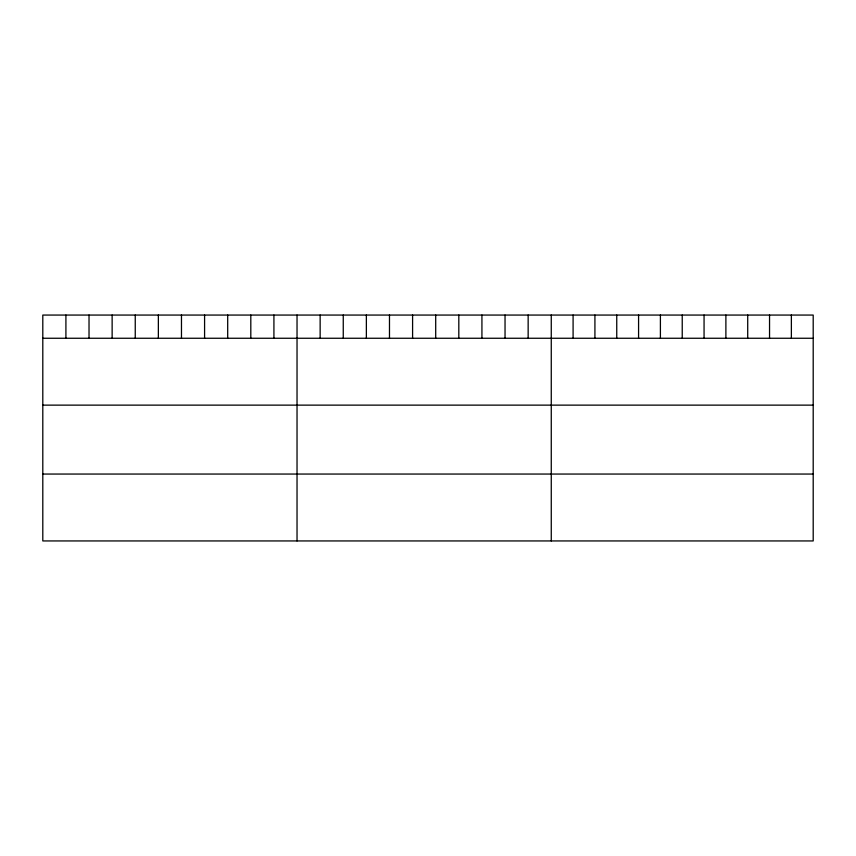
<?xml version="1.0" encoding="UTF-8"?>
<svg xmlns="http://www.w3.org/2000/svg" width="856" height="856" viewBox="0 0 856 856"><rect width="100%" height="100%" fill="white"/><g stroke="black" fill="none" stroke-linecap="round" stroke-linejoin="round"><path stroke-width="1.28" d="M813.2 338.259L813.2 540.939L42.8 540.939L42.8 315.062L813.2 315.062L813.2 338.259L42.8 338.259M42.8 405.134L813.2 405.134M42.8 474.053L813.2 474.053M791.372 315.062L791.372 338.259M769.544 315.062L769.544 338.259M747.716 315.062L747.716 338.259M725.888 315.062L725.888 338.259M704.06 315.062L704.06 338.259M682.232 315.062L682.232 338.259M660.404 315.062L660.404 338.259M638.576 315.062L638.576 338.259M616.748 315.062L616.748 338.259M594.92 315.062L594.92 338.259M573.092 315.062L573.092 338.259M551.264 315.062L551.264 540.939M528.152 315.062L528.152 338.259M505.04 315.062L505.04 338.259M481.928 315.062L481.928 338.259M458.816 315.062L458.816 338.259M435.704 315.062L435.704 338.259M412.592 315.062L412.592 338.259M389.48 315.062L389.48 338.259M366.368 315.062L366.368 338.259M343.256 315.062L343.256 338.259M320.144 315.062L320.144 338.259M297.032 315.062L297.032 540.939M273.92 315.062L273.92 338.259M250.808 315.062L250.808 338.259M227.696 315.062L227.696 338.259M204.584 315.062L204.584 338.259M181.472 315.062L181.472 338.259M158.36 315.062L158.36 338.259M135.248 315.062L135.248 338.259M112.136 315.062L112.136 338.259M89.024 315.062L89.024 338.259M65.912 315.062L65.912 338.259"/></g></svg>
